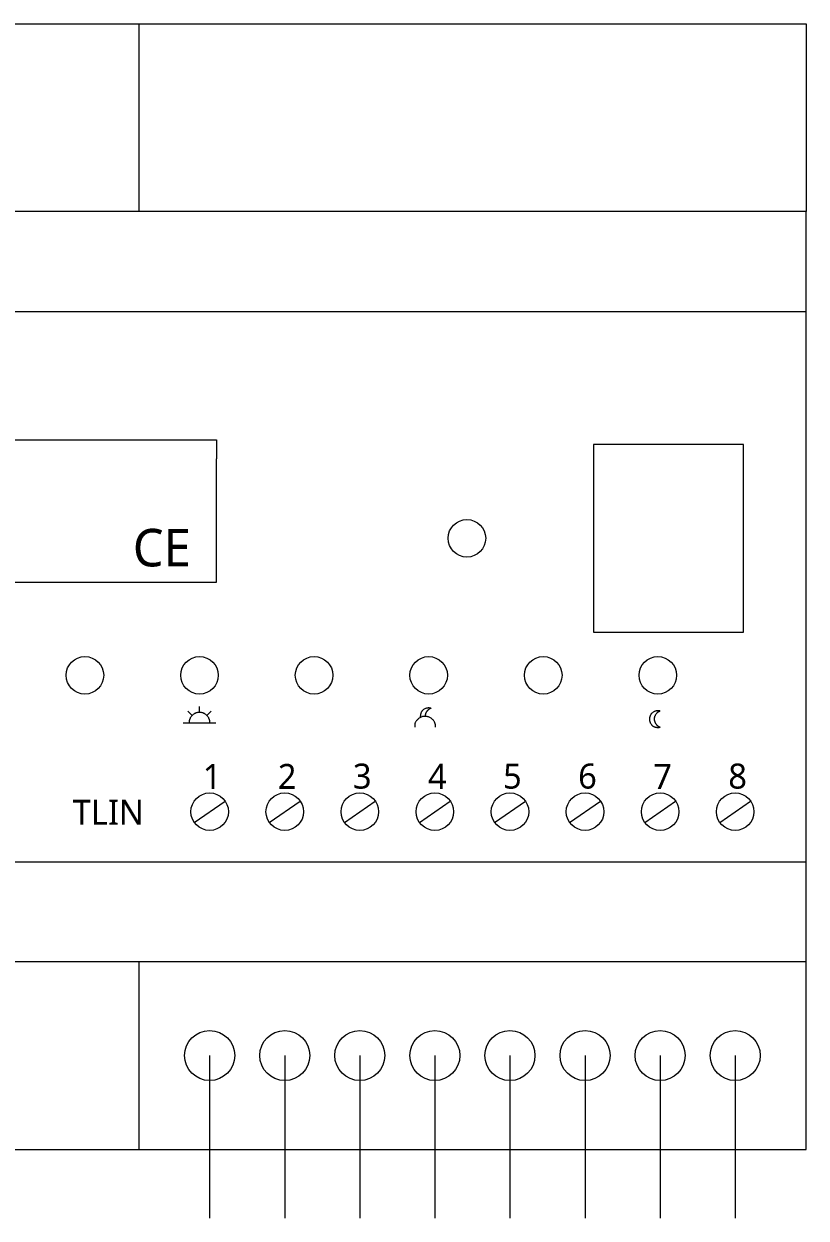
# Model space of a CAD drawing. Header units: millimetres. Extents: x 31.2 to 47.1, y 17.2 to 26.7.
# Drawn here: x 40.9 to 47.15, y 17.15 to 26.7 of the extents above; entities that cross this region are included whole.
import ezdxf

# ---------------------------------------------------------------- set-up
doc = ezdxf.new("R2010")
doc.units = ezdxf.units.MM
doc.header["$LTSCALE"] = 20
doc.layers.get('0').update_dxf_attribs({"lineweight": 5})
doc.styles.add('@Malgun Gothic', font='malgun.ttf')

msp = doc.modelspace()

# ---------------------------------------------------------------- linework, layer by layer
at = {"color": 7, "lineweight": 15}
for p, q in [((31.15, 26.7), (47.15, 26.7)), ((31.15, 26.7), (47.15, 26.7)), ((41.8167, 26.7), (41.8167, 25.2)), ((47.15, 26.7), (47.15, 25.2)), ((47.15, 26.7), (47.15, 25.2)), ((47.15, 25.2), (31.15, 25.2)), ((47.15, 25.2), (31.15, 25.2)), ((47.15, 17.7), (47.15, 25.2)), ((47.15, 17.7), (47.15, 25.2)), ((31.15, 24.4), (47.15, 24.4)), ((31.15, 24.4), (47.15, 24.4)), ((37.1068, 23.3725), (42.4384, 23.3725)), ((42.4384, 23.3725), (42.4384, 23.221)), ((46.65, 23.3364), (45.45, 23.3364)), ((45.45, 23.3364), (45.45, 21.8364)), ((46.65, 22.5864), (46.65, 23.3364)), ((42.4384, 22.2363), (42.4384, 23.221)), ((46.65, 21.8364), (46.65, 22.5864)), ((37.1068, 22.2363), (42.4384, 22.2363)), ((45.45, 21.8364), (46.65, 21.8364)), ((42.2432, 21.1697), (42.2101, 21.2028)), ((42.3022, 21.1941), (42.3022, 21.2409)), ((42.3611, 21.1697), (42.3942, 21.2028)), ((42.172, 21.1107), (42.4324, 21.1107)), ((42.2601, 20.3145), (42.5066, 20.4855)), ((42.8601, 20.3145), (43.1066, 20.4855)), ((43.4601, 20.3145), (43.7066, 20.4855)), ((44.0601, 20.3145), (44.3066, 20.4855)), ((44.6601, 20.3145), (44.9066, 20.4855)), ((45.2601, 20.3145), (45.5066, 20.4855)), ((45.8601, 20.3145), (46.1066, 20.4855)), ((46.4601, 20.3145), (46.7066, 20.4855)), ((31.15, 20), (47.15, 20)), ((31.15, 20), (47.15, 20)), ((47.15, 19.2), (31.15, 19.2)), ((47.15, 19.2), (31.15, 19.2)), ((41.8167, 19.2), (41.8167, 17.7)), ((42.3833, 18.45), (42.3833, 17.15)), ((42.9833, 18.45), (42.9833, 17.15)), ((43.5833, 18.45), (43.5833, 17.15)), ((44.1833, 18.45), (44.1833, 17.15)), ((44.7833, 18.45), (44.7833, 17.15)), ((45.3833, 18.45), (45.3833, 17.15)), ((45.9833, 18.45), (45.9833, 17.15)), ((46.5833, 18.45), (46.5833, 17.15)), ((31.15, 17.7), (47.15, 17.7)), ((31.15, 17.7), (47.15, 17.7))]:
    msp.add_line(p, q, dxfattribs=at)
for centre, radius in [((44.4392, 22.5864), 0.15), ((41.3865, 21.4908), 0.15), ((42.3022, 21.4908), 0.15), ((43.2179, 21.4908), 0.15), ((44.1335, 21.4908), 0.15), ((45.0492, 21.4908), 0.15), ((45.9649, 21.4908), 0.15), ((42.3833, 20.4), 0.15), ((42.9833, 20.4), 0.15), ((43.5833, 20.4), 0.15), ((44.1833, 20.4), 0.15), ((44.7833, 20.4), 0.15), ((45.3833, 20.4), 0.15), ((45.9833, 20.4), 0.15), ((46.5833, 20.4), 0.15), ((42.3833, 18.45), 0.2), ((42.9833, 18.45), 0.2), ((43.5833, 18.45), 0.2), ((44.1833, 18.45), 0.2), ((44.7833, 18.45), 0.2), ((45.3833, 18.45), 0.2), ((45.9833, 18.45), 0.2), ((46.5833, 18.45), 0.2)]:
    msp.add_circle(centre, radius, dxfattribs=at)
for points in [[(44.1529, 21.2264), (44.1264, 21.2345), (44.0777, 21.2084), (44.0676, 21.175), (44.0665, 21.1606), (44.0675, 21.1534)], [(44.1529, 21.2264), (44.1318, 21.22), (44.1055, 21.1846), (44.1055, 21.1626)], [(45.9842, 21.2043), (45.9578, 21.2123), (45.9091, 21.1863), (45.893, 21.1334), (45.9191, 21.0846), (45.955, 21.0738), (45.9748, 21.0738), (45.9842, 21.0766)], [(45.9842, 21.2043), (45.9578, 21.1963), (45.9317, 21.1476), (45.9446, 21.1051), (45.9682, 21.0815), (45.9842, 21.0766)], [(42.3856, 21.1107), (42.3856, 21.1453), (42.3367, 21.1941), (42.2676, 21.1941), (42.2188, 21.1453), (42.2188, 21.1107)], [(44.1888, 21.0753), (44.1904, 21.1098), (44.1439, 21.1609), (44.0749, 21.1641), (44.0238, 21.1176), (44.0221, 21.0812), (44.0221, 21.0773), (44.0222, 21.0753)]]:
    msp.add_open_spline(points, degree=2, dxfattribs=at)

# ---------------------------------------------------------------- texts
at = {"attachment_point": 7, "style": '@Malgun Gothic'}
for s, insert, char_height, line_spacing_factor in [('CE', (41.7686, 22.3575), 0.3, 0.669344), ('1', (42.3283, 20.5818), 0.2, 1.004011), ('2', (42.9283, 20.5818), 0.2, 1.004011), ('3', (43.5283, 20.5818), 0.2, 1.004011), ('4', (44.1283, 20.5818), 0.2, 1.004011), ('5', (44.7283, 20.5818), 0.2, 1.004011), ('6', (45.3283, 20.5818), 0.2, 1.004011), ('7', (45.9283, 20.5818), 0.2, 1.004011), ('8', (46.5283, 20.5818), 0.2, 1.004011), ('TLIN', (41.2888, 20.2957), 0.2, 1.004011)]:
    msp.add_mtext(s, dxfattribs=dict(at, insert=insert, char_height=char_height, line_spacing_factor=line_spacing_factor))

doc.saveas('drawing.dxf')
